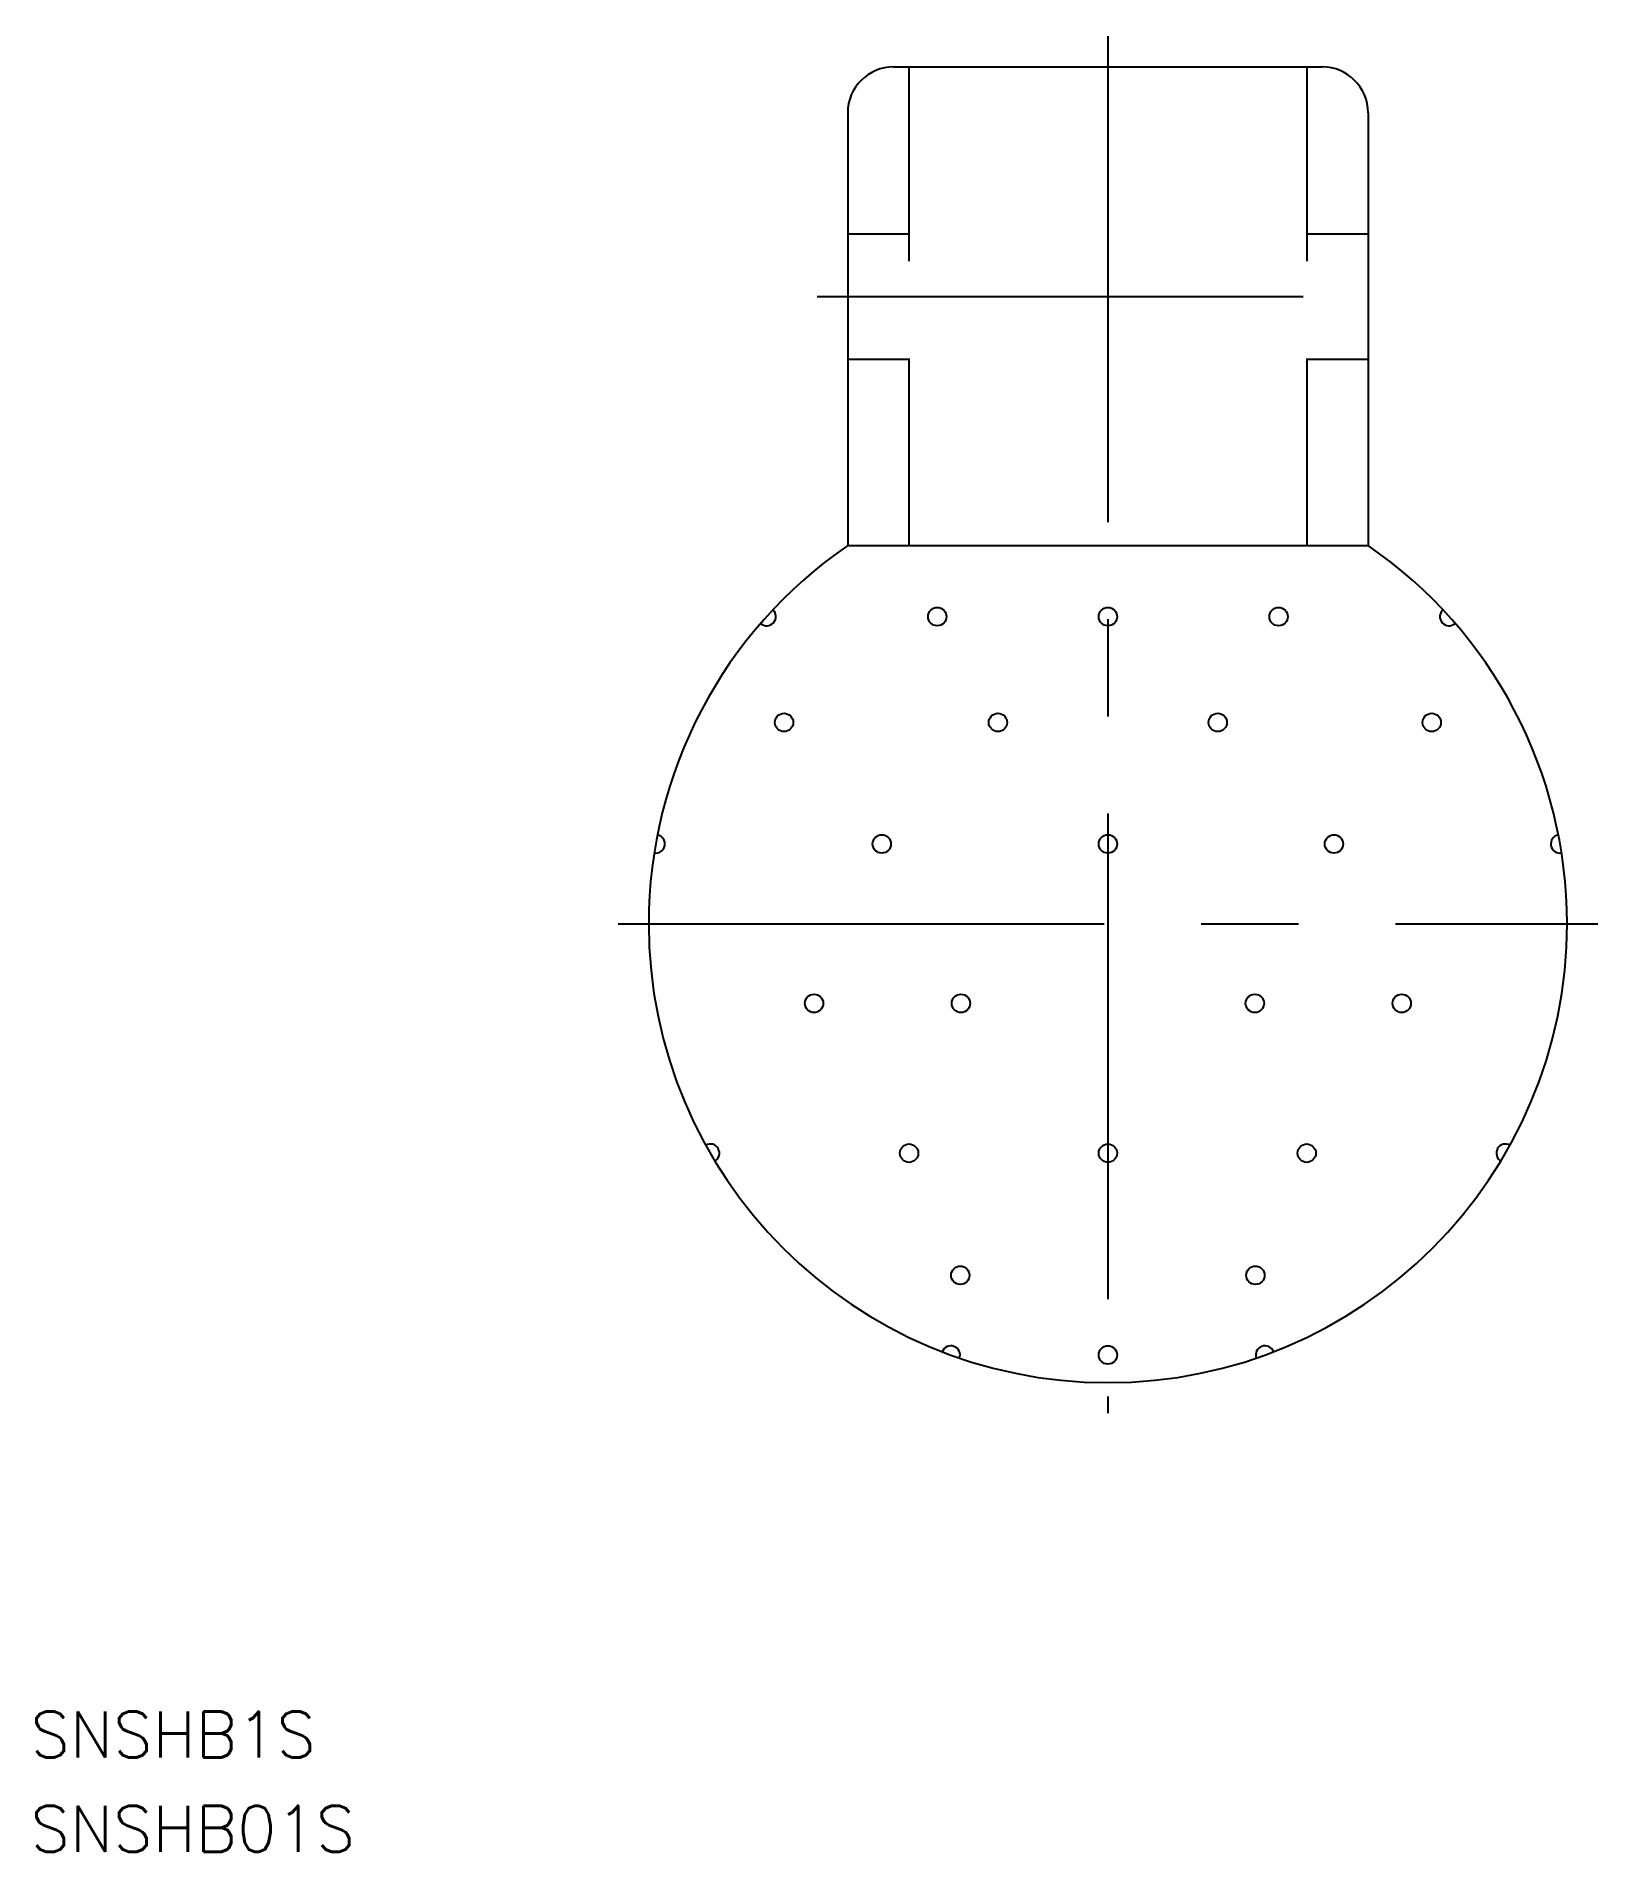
# Model space of a CAD drawing. Extents: x -70 to 32, y -61 to 58.
import ezdxf

# ---------------------------------------------------------------- set-up
doc = ezdxf.new("R2010")
doc.units = 0
doc.linetypes.add('CENTER', pattern=[50.8, 31.75, -6.35, 6.35, -6.35])
doc.linetypes.add('DASHED', pattern=[19.05, 12.7, -6.35])
doc.layers.get('0').update_dxf_attribs({"linetype": 'CONTINUOUS'})
doc.layers.add('CENTER', color=1, linetype='CENTER')
doc.styles.get("Standard").update_dxf_attribs({"font": 'txt.shx', "height": 3, "bigfont": 'bigfont.shx'})

msp = doc.modelspace()

# ---------------------------------------------------------------- linework, layer by layer
at = {"color": 7, "linetype": 'CONTINUOUS'}
for p, q in [((-14, 56), (14, 56)), ((-17, 53), (-17, 24.72)), ((17, 53), (17, 24.72)), ((-17, 24.72), (17, 24.72))]:
    msp.add_line(p, q, dxfattribs=at)
at = {"color": 3, "linetype": 'DASHED'}
for p, q in [((-13, 56), (-13, 24.72)), ((13, 56), (13, 24.72)), ((-17, 45.1), (-13, 45.1)), ((13, 45.1), (17, 45.1)), ((-17, 36.9), (-13, 36.9)), ((13, 36.9), (17, 36.9))]:
    msp.add_line(p, q, dxfattribs=at)
at = {"color": 7, "linetype": 'CONTINUOUS'}
for centre in [(-11.15, 20.07), (0, 20.07), (11.15, 20.07), (-21.16, 13.15), (-7.18, 13.15), (7.18, 13.15), (21.16, 13.15), (-14.77, 5.21), (0, 5.21), (14.77, 5.21), (-19.2, -5.21), (-9.6, -5.21), (9.6, -5.21), (19.2, -5.21), (-12.99, -15), (0, -15), (12.99, -15), (-9.64, -22.98), (9.64, -22.98), (0, -28.19)]:
    msp.add_circle(centre, 0.6, dxfattribs=at)
for centre, radius, start, end in [((-14, 53), 3, 90, 180), ((14, 53), 3, 0, 90), ((0, 0), 30, 124.5181, 180), ((0, 0), 30, 0, 55.4819), ((-22.29, 20.07), 0.6, 228.573, 47.427), ((22.29, 20.07), 0.6, 132.573, 311.427), ((-29.54, 5.21), 0.6, 259.427, 79.427), ((29.54, 5.21), 0.6, 100.573, 280.573), ((0, 0), 30, 180, 0), ((-25.98, -15), 0.6, 299.427, 119.427), ((25.98, -15), 0.6, 60.573, 240.573), ((-10.26, -28.19), 0.6, 340.573, 159.427), ((10.26, -28.19), 0.6, 20.573, 199.427)]:
    msp.add_arc(centre, radius, start, end, dxfattribs=at)
at = {"layer": 'CENTER', "color": 1, "linetype": 'CENTER'}
for p, q in [((0, 58), (0, -32)), ((-19, 41), (19, 41)), ((-32, 0), (32, 0))]:
    msp.add_line(p, q, dxfattribs=at)

# ---------------------------------------------------------------- texts
at = {"color": 7, "linetype": 'CONTINUOUS'}
for s, p in [('SNSHB1S', (-70.39, -54.5)), ('SNSHB01S', (-70.39, -60.66))]:
    msp.add_text(s, height=3, dxfattribs=at).set_placement(p)

doc.saveas('drawing.dxf')
